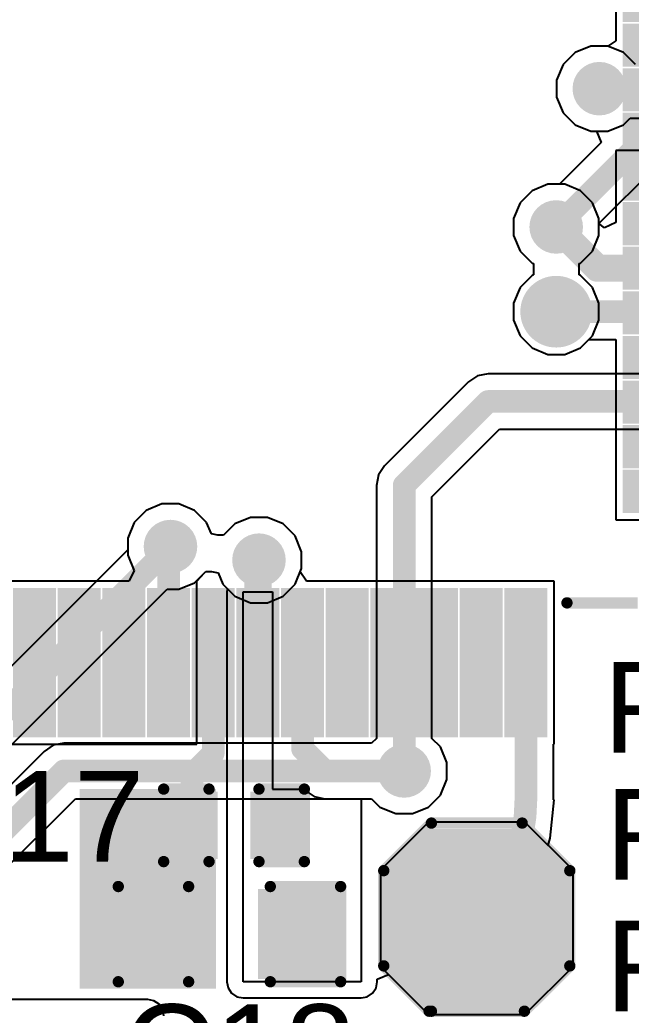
# Model space of a CAD drawing. Header units: millimetres. Extents: x 0 to 215, y 0 to 215.
# Drawn here: x 1.9246 to 2.194, y 1.9713 to 2.4103 of the extents above; entities that cross this region are included whole.
import ezdxf

# ---------------------------------------------------------------- set-up
doc = ezdxf.new("R2010")
doc.units = ezdxf.units.MM
doc.header["$MEASUREMENT"] = 0
for name, color, linetype in [('BottomLayer', 5, 'Continuous'), ('BottomSolder', 6, 'Continuous'), ('MultiLayer', 9, 'Continuous'), ('PadHoleLayer', 156, 'Continuous'), ('TopLayer', 1, 'Continuous'), ('TopOverlay', 2, 'Continuous'), ('TopPaste', 8, 'Continuous'), ('TopSolder', 216, 'Continuous'), ('ViaHoleLayer', 16, 'Continuous')]:
    doc.layers.add(name, color=color, linetype=linetype)
doc.styles.add('Arial', font='arial.ttf', dxfattribs={"height": 0.2})

# ---------------------------------------------------------------- blocks, each defined once
blk = doc.blocks.new('64_TQFP__10_10__20')
at = {"layer": 'TopLayer'}
for points in [[(-0.07441, -0.25217), (-0.07441, -0.19429), (-0.06339, -0.19429), (-0.06339, -0.25217)], [(-0.05472, -0.25217), (-0.05472, -0.19429), (-0.0437, -0.19429), (-0.0437, -0.25217)], [(-0.03504, -0.25217), (-0.03504, -0.19429), (-0.02402, -0.19429), (-0.02402, -0.25217)], [(-0.01535, -0.25217), (-0.01535, -0.19429), (-0.00433, -0.19429), (-0.00433, -0.25217)], [(0.00433, -0.25217), (0.00433, -0.19429), (0.01535, -0.19429), (0.01535, -0.25217)], [(0.02402, -0.25217), (0.02402, -0.19429), (0.03504, -0.19429), (0.03504, -0.25217)], [(0.0437, -0.25217), (0.0437, -0.19429), (0.05472, -0.19429), (0.05472, -0.25217)], [(0.06339, -0.25217), (0.06339, -0.19429), (0.07441, -0.19429), (0.07441, -0.25217)], [(0.08307, -0.25217), (0.08307, -0.19429), (0.09409, -0.19429), (0.09409, -0.25217)], [(0.10276, -0.25217), (0.10276, -0.19429), (0.11378, -0.19429), (0.11378, -0.25217)], [(0.12244, -0.25217), (0.12244, -0.19429), (0.13346, -0.19429), (0.13346, -0.25217)], [(0.14213, -0.25217), (0.14213, -0.19429), (0.15315, -0.19429), (0.15315, -0.25217)]]:
    blk.add_hatch(color=1, dxfattribs=at).paths.add_polyline_path(points)
at = {"layer": 'TopPaste'}
for points in [[(-0.07441, -0.25217), (-0.07441, -0.19429), (-0.06339, -0.19429), (-0.06339, -0.25217)], [(-0.05472, -0.25217), (-0.05472, -0.19429), (-0.0437, -0.19429), (-0.0437, -0.25217)], [(-0.03504, -0.25217), (-0.03504, -0.19429), (-0.02402, -0.19429), (-0.02402, -0.25217)], [(-0.01535, -0.25217), (-0.01535, -0.19429), (-0.00433, -0.19429), (-0.00433, -0.25217)], [(0.00433, -0.25217), (0.00433, -0.19429), (0.01535, -0.19429), (0.01535, -0.25217)], [(0.02402, -0.25217), (0.02402, -0.19429), (0.03504, -0.19429), (0.03504, -0.25217)], [(0.0437, -0.25217), (0.0437, -0.19429), (0.05472, -0.19429), (0.05472, -0.25217)], [(0.06339, -0.25217), (0.06339, -0.19429), (0.07441, -0.19429), (0.07441, -0.25217)], [(0.08307, -0.25217), (0.08307, -0.19429), (0.09409, -0.19429), (0.09409, -0.25217)], [(0.10276, -0.25217), (0.10276, -0.19429), (0.11378, -0.19429), (0.11378, -0.25217)], [(0.12244, -0.25217), (0.12244, -0.19429), (0.13346, -0.19429), (0.13346, -0.25217)], [(0.14213, -0.25217), (0.14213, -0.19429), (0.15315, -0.19429), (0.15315, -0.25217)]]:
    blk.add_hatch(color=8, dxfattribs=at).paths.add_polyline_path(points)
at = {"layer": 'TopSolder'}
for points in [[(0.19029, 0.07841), (0.25617, 0.07841), (0.25617, 0.05939), (0.19029, 0.05939)], [(0.19029, 0.05872), (0.25617, 0.05872), (0.25617, 0.0397), (0.19029, 0.0397)], [(0.19029, 0.03904), (0.25617, 0.03904), (0.25617, 0.02002), (0.19029, 0.02002)], [(0.19029, 0.01935), (0.25617, 0.01935), (0.25617, 0.00033), (0.19029, 0.00033)], [(0.19029, -0.00033), (0.25617, -0.00033), (0.25617, -0.01935), (0.19029, -0.01935)], [(0.19029, -0.02002), (0.25617, -0.02002), (0.25617, -0.03904), (0.19029, -0.03904)], [(0.19029, -0.0397), (0.25617, -0.0397), (0.25617, -0.05872), (0.19029, -0.05872)], [(0.19029, -0.05939), (0.25617, -0.05939), (0.25617, -0.07841), (0.19029, -0.07841)], [(0.19029, -0.07907), (0.25617, -0.07907), (0.25617, -0.09809), (0.19029, -0.09809)], [(0.19029, -0.09876), (0.25617, -0.09876), (0.25617, -0.11778), (0.19029, -0.11778)], [(0.19029, -0.11844), (0.25617, -0.11844), (0.25617, -0.13746), (0.19029, -0.13746)], [(0.19029, -0.13813), (0.25617, -0.13813), (0.25617, -0.15715), (0.19029, -0.15715)], [(-0.07841, -0.25617), (-0.07841, -0.19029), (-0.05939, -0.19029), (-0.05939, -0.25617)], [(-0.05872, -0.25617), (-0.05872, -0.19029), (-0.0397, -0.19029), (-0.0397, -0.25617)], [(-0.03904, -0.25617), (-0.03904, -0.19029), (-0.02002, -0.19029), (-0.02002, -0.25617)], [(-0.01935, -0.25617), (-0.01935, -0.19029), (-0.00033, -0.19029), (-0.00033, -0.25617)], [(0.00033, -0.25617), (0.00033, -0.19029), (0.01935, -0.19029), (0.01935, -0.25617)], [(0.02002, -0.25617), (0.02002, -0.19029), (0.03904, -0.19029), (0.03904, -0.25617)], [(0.0397, -0.25617), (0.0397, -0.19029), (0.05872, -0.19029), (0.05872, -0.25617)], [(0.05939, -0.25617), (0.05939, -0.19029), (0.07841, -0.19029), (0.07841, -0.25617)], [(0.07907, -0.25617), (0.07907, -0.19029), (0.09809, -0.19029), (0.09809, -0.25617)], [(0.09876, -0.25617), (0.09876, -0.19029), (0.11778, -0.19029), (0.11778, -0.25617)], [(0.11844, -0.25617), (0.11844, -0.19029), (0.13746, -0.19029), (0.13746, -0.25617)], [(0.13813, -0.25617), (0.13813, -0.19029), (0.15715, -0.19029), (0.15715, -0.25617)]]:
    blk.add_hatch(color=216, dxfattribs=at).paths.add_polyline_path(points)
at = {"layer": 'TopOverlay', "const_width": 0.005}
blk.add_lwpolyline([(0.16575, -0.19685), (0.19685, -0.19685)], dxfattribs=at)
at = {"layer": 'TopOverlay', "const_width": 0.0025}
blk.add_lwpolyline([(0.1645, -0.19685, 1), (0.167, -0.19685, 1)], format="xyb", close=True, dxfattribs=at)
blk = doc.blocks.new('T____P______TH_1_8___H_________0_92___114')
at = {"layer": 'BottomLayer'}
blk.add_hatch(color=5, dxfattribs=at).paths.add_polyline_path([(0.01772, 0.03543), (-0.01772, 0.03543), (-0.03543, 0.01772), (-0.03543, -0.01772), (-0.01772, -0.03543), (0.01772, -0.03543), (0.03543, -0.01772), (0.03543, 0.01772)])
at = {"layer": 'BottomSolder'}
blk.add_hatch(color=6, dxfattribs=at).paths.add_polyline_path([(0.01972, 0.03943), (-0.01972, 0.03943), (-0.03943, 0.01972), (-0.03943, -0.01972), (-0.01972, -0.03943), (0.01972, -0.03943), (0.03943, -0.01972), (0.03943, 0.01972)])
at = {"layer": 'MultiLayer'}
blk.add_hatch(color=9, dxfattribs=at).paths.add_polyline_path([(0.01772, 0.03543), (-0.01772, 0.03543), (-0.03543, 0.01772), (-0.03543, -0.01772), (-0.01772, -0.03543), (0.01772, -0.03543), (0.03543, -0.01772), (0.03543, 0.01772)])
at = {"layer": 'PadHoleLayer'}
h = blk.add_hatch(color=156, dxfattribs=at)
edge = h.paths.add_edge_path()
edge.add_arc((0, 0), 0.01811, 0, 360)
at = {"layer": 'TopLayer'}
blk.add_hatch(color=1, dxfattribs=at).paths.add_polyline_path([(0.01772, 0.03543), (-0.01772, 0.03543), (-0.03543, 0.01772), (-0.03543, -0.01772), (-0.01772, -0.03543), (0.01772, -0.03543), (0.03543, -0.01772), (0.03543, 0.01772)])
at = {"layer": 'TopSolder'}
blk.add_hatch(color=216, dxfattribs=at).paths.add_polyline_path([(0.01972, 0.03943), (-0.01972, 0.03943), (-0.03943, 0.01972), (-0.03943, -0.01972), (-0.01972, -0.03943), (0.01972, -0.03943), (0.03943, -0.01972), (0.03943, 0.01972)])
at = {"layer": 'TopOverlay', "const_width": 0.005}
for points in [[(-0.041, 0.021), (-0.02, 0.042)], [(-0.02, 0.042), (0.02, 0.042)], [(0.02, 0.042), (0.041, 0.021)], [(-0.041, -0.021), (-0.041, 0.021)], [(0.041, -0.021), (0.041, 0.021)], [(-0.041, -0.021), (-0.021, -0.041)], [(0.021, -0.041), (0.041, -0.021)], [(-0.02, -0.041), (0.021, -0.041)]]:
    blk.add_lwpolyline(points, dxfattribs=at)
at = {"layer": 'TopOverlay', "const_width": 0.0025}
for points in [[(-0.02125, 0.042, 1), (-0.01875, 0.042, 1)], [(-0.02125, 0.042, 1), (-0.01875, 0.042, 1)], [(0.01875, 0.042, 1), (0.02125, 0.042, 1)], [(0.01875, 0.042, 1), (0.02125, 0.042, 1)], [(-0.04225, 0.021, 1), (-0.03975, 0.021, 1)], [(-0.04225, 0.021, 1), (-0.03975, 0.021, 1)], [(0.03975, 0.021, 1), (0.04225, 0.021, 1)], [(0.03975, 0.021, 1), (0.04225, 0.021, 1)], [(-0.04225, -0.021, 1), (-0.03975, -0.021, 1)], [(-0.04225, -0.021, 1), (-0.03975, -0.021, 1)], [(0.03975, -0.021, 1), (0.04225, -0.021, 1)], [(0.03975, -0.021, 1), (0.04225, -0.021, 1)], [(-0.02225, -0.041, 1), (-0.01975, -0.041, 1)], [(-0.02125, -0.041, 1), (-0.01875, -0.041, 1)], [(0.01975, -0.041, 1), (0.02225, -0.041, 1)], [(0.01975, -0.041, 1), (0.02225, -0.041, 1)]]:
    blk.add_lwpolyline(points, format="xyb", close=True, dxfattribs=at)
blk = doc.blocks.new('C___0603_188')
at = {"layer": 'TopLayer'}
for points in [[(-0.015, 0.0175), (-0.015, -0.0175), (-0.045, -0.0175), (-0.045, 0.0175)], [(0.045, 0.0175), (0.045, -0.0175), (0.015, -0.0175), (0.015, 0.0175)]]:
    blk.add_hatch(color=1, dxfattribs=at).paths.add_polyline_path(points)
at = {"layer": 'TopPaste'}
for points in [[(-0.015, 0.0175), (-0.015, -0.0175), (-0.045, -0.0175), (-0.045, 0.0175)], [(0.045, 0.0175), (0.045, -0.0175), (0.015, -0.0175), (0.015, 0.0175)]]:
    blk.add_hatch(color=8, dxfattribs=at).paths.add_polyline_path(points)
at = {"layer": 'TopSolder'}
for points in [[(-0.01264, 0.01986), (-0.01264, -0.01986), (-0.04736, -0.01986), (-0.04736, 0.01986)], [(0.04736, 0.01986), (0.04736, -0.01986), (0.01264, -0.01986), (0.01264, 0.01986)]]:
    blk.add_hatch(color=216, dxfattribs=at).paths.add_polyline_path(points)
at = {"layer": 'TopOverlay', "const_width": 0.005}
for points in [[(-0.049, 0.021), (-0.049, -0.021)], [(-0.018, 0.021), (-0.049, 0.021)], [(0.049, 0.021), (0.018, 0.021)], [(0.049, 0.021), (0.049, -0.021)], [(-0.018, -0.021), (-0.049, -0.021)], [(0.049, -0.021), (0.018, -0.021)]]:
    blk.add_lwpolyline(points, dxfattribs=at)
at = {"layer": 'TopOverlay', "const_width": 0.0025}
for points in [[(-0.05025, 0.021, 1), (-0.04775, 0.021, 1)], [(-0.05025, 0.021, 1), (-0.04775, 0.021, 1)], [(-0.01925, 0.021, 1), (-0.01675, 0.021, 1)], [(0.01675, 0.021, 1), (0.01925, 0.021, 1)], [(0.04775, 0.021, 1), (0.05025, 0.021, 1)], [(0.04775, 0.021, 1), (0.05025, 0.021, 1)], [(-0.05025, -0.021, 1), (-0.04775, -0.021, 1)], [(-0.05025, -0.021, 1), (-0.04775, -0.021, 1)], [(-0.01925, -0.021, 1), (-0.01675, -0.021, 1)], [(0.01675, -0.021, 1), (0.01925, -0.021, 1)], [(0.04775, -0.021, 1), (0.05025, -0.021, 1)], [(0.04775, -0.021, 1), (0.05025, -0.021, 1)]]:
    blk.add_lwpolyline(points, format="xyb", close=True, dxfattribs=at)
blk = doc.blocks.new('C___0402_189')
at = {"layer": 'TopLayer'}
for points in [[(-0.0275, -0.0125), (-0.0275, 0.0125), (-0.0095, 0.0125), (-0.0095, -0.0125)], [(0.0095, -0.0125), (0.0095, 0.0125), (0.0275, 0.0125), (0.0275, -0.0125)]]:
    blk.add_hatch(color=1, dxfattribs=at).paths.add_polyline_path(points)
at = {"layer": 'TopPaste'}
for points in [[(-0.0275, -0.0125), (-0.0275, 0.0125), (-0.0095, 0.0125), (-0.0095, -0.0125)], [(0.0095, -0.0125), (0.0095, 0.0125), (0.0275, 0.0125), (0.0275, -0.0125)]]:
    blk.add_hatch(color=8, dxfattribs=at).paths.add_polyline_path(points)
at = {"layer": 'TopSolder'}
for points in [[(-0.02986, -0.01486), (-0.02986, 0.01486), (-0.00714, 0.01486), (-0.00714, -0.01486)], [(0.00714, -0.01486), (0.00714, 0.01486), (0.02986, 0.01486), (0.02986, -0.01486)]]:
    blk.add_hatch(color=216, dxfattribs=at).paths.add_polyline_path(points)
at = {"layer": 'TopOverlay', "const_width": 0.005}
for points in [[(-0.031, 0.016), (-0.031, -0.016)], [(-0.011, 0.016), (-0.031, 0.016)], [(0.031, 0.016), (0.011, 0.016)], [(0.031, 0.016), (0.031, -0.016)], [(-0.011, -0.016), (-0.031, -0.016)], [(0.031, -0.016), (0.011, -0.016)]]:
    blk.add_lwpolyline(points, dxfattribs=at)
at = {"layer": 'TopOverlay', "const_width": 0.0025}
for points in [[(-0.03225, 0.016, 1), (-0.02975, 0.016, 1)], [(-0.03225, 0.016, 1), (-0.02975, 0.016, 1)], [(-0.01225, 0.016, 1), (-0.00975, 0.016, 1)], [(0.00975, 0.016, 1), (0.01225, 0.016, 1)], [(0.02975, 0.016, 1), (0.03225, 0.016, 1)], [(0.02975, 0.016, 1), (0.03225, 0.016, 1)], [(-0.03225, -0.016, 1), (-0.02975, -0.016, 1)], [(-0.03225, -0.016, 1), (-0.02975, -0.016, 1)], [(-0.01225, -0.016, 1), (-0.00975, -0.016, 1)], [(0.00975, -0.016, 1), (0.01225, -0.016, 1)], [(0.02975, -0.016, 1), (0.03225, -0.016, 1)], [(0.02975, -0.016, 1), (0.03225, -0.016, 1)]]:
    blk.add_lwpolyline(points, format="xyb", close=True, dxfattribs=at)

msp = doc.modelspace()

# ---------------------------------------------------------------- hatches: boundary and pattern name
at = {"layer": 'BottomLayer'}
h = msp.add_hatch(color=5, dxfattribs=at)
edge = h.paths.add_edge_path()
edge.add_arc((2.18, 2.38), 0.01181, 0, 360)
h = msp.add_hatch(color=5, dxfattribs=at)
edge = h.paths.add_edge_path()
edge.add_arc((2.161, 2.319), 0.01181, 0, 360)
h = msp.add_hatch(color=5, dxfattribs=at)
edge = h.paths.add_edge_path()
edge.add_arc((2.161, 2.28161), 0.01181, 0, 360)
h = msp.add_hatch(color=5, dxfattribs=at)
edge = h.paths.add_edge_path()
edge.add_arc((1.991, 2.178), 0.01181, 0, 360)
h = msp.add_hatch(color=5, dxfattribs=at)
edge = h.paths.add_edge_path()
edge.add_arc((2.03, 2.172), 0.01181, 0, 360)
h = msp.add_hatch(color=5, dxfattribs=at)
edge = h.paths.add_edge_path()
edge.add_arc((2.094, 2.079), 0.01181, 0, 360)
h = msp.add_hatch(color=5, dxfattribs=at)
edge = h.paths.add_edge_path()
edge.add_arc((1.963, 2.01), 0.01181, 0, 360)
at = {"layer": 'BottomSolder'}
h = msp.add_hatch(color=6, dxfattribs=at)
edge = h.paths.add_edge_path()
edge.add_arc((2.161, 2.28161), 0.01581, 0, 360)
at = {"layer": 'TopLayer'}
h = msp.add_hatch(color=1, dxfattribs=at)
edge = h.paths.add_edge_path()
edge.add_arc((2.18, 2.38), 0.01181, 0, 360)
h = msp.add_hatch(color=1, dxfattribs=at)
edge = h.paths.add_edge_path()
edge.add_arc((2.161, 2.319), 0.01181, 0, 360)
h = msp.add_hatch(color=1, dxfattribs=at)
edge = h.paths.add_edge_path()
edge.add_arc((2.161, 2.28161), 0.01181, 0, 360)
h = msp.add_hatch(color=1, dxfattribs=at)
edge = h.paths.add_edge_path()
edge.add_arc((1.991, 2.178), 0.01181, 0, 360)
h = msp.add_hatch(color=1, dxfattribs=at)
edge = h.paths.add_edge_path()
edge.add_arc((2.03, 2.172), 0.01181, 0, 360)
h = msp.add_hatch(color=1, dxfattribs=at)
edge = h.paths.add_edge_path()
edge.add_arc((2.094, 2.079), 0.01181, 0, 360)
msp.add_hatch(color=1, dxfattribs=at).paths.add_polyline_path([(1.951, 1.983), (2.011, 1.983), (2.011, 2.071), (1.951, 2.071)])
h = msp.add_hatch(color=1, dxfattribs=at)
edge = h.paths.add_edge_path()
edge.add_arc((1.963, 2.01), 0.01181, 0, 360)
at = {"layer": 'TopSolder'}
h = msp.add_hatch(color=216, dxfattribs=at)
edge = h.paths.add_edge_path()
edge.add_arc((2.161, 2.28161), 0.01581, 0, 360)
at = {"layer": 'ViaHoleLayer'}
h = msp.add_hatch(color=16, dxfattribs=at)
edge = h.paths.add_edge_path()
edge.add_arc((2.18, 2.38), 0.00591, 0, 360)
h = msp.add_hatch(color=16, dxfattribs=at)
edge = h.paths.add_edge_path()
edge.add_arc((2.161, 2.319), 0.00591, 0, 360)
h = msp.add_hatch(color=16, dxfattribs=at)
edge = h.paths.add_edge_path()
edge.add_arc((2.161, 2.28161), 0.00591, 0, 360)
h = msp.add_hatch(color=16, dxfattribs=at)
edge = h.paths.add_edge_path()
edge.add_arc((1.991, 2.178), 0.00591, 0, 360)
h = msp.add_hatch(color=16, dxfattribs=at)
edge = h.paths.add_edge_path()
edge.add_arc((2.03, 2.172), 0.00591, 0, 360)
h = msp.add_hatch(color=16, dxfattribs=at)
edge = h.paths.add_edge_path()
edge.add_arc((2.094, 2.079), 0.00591, 0, 360)
h = msp.add_hatch(color=16, dxfattribs=at)
edge = h.paths.add_edge_path()
edge.add_arc((1.963, 2.01), 0.00591, 0, 360)

# ---------------------------------------------------------------- linework, layer by layer
at = {"layer": 'BottomLayer'}
for p, q in [((2.17626, 2.39881), (2.16934, 2.39595)), ((2.18374, 2.39881), (2.17626, 2.39881)), ((2.19066, 2.39595), (2.18374, 2.39881)), ((2.16934, 2.39595), (2.16405, 2.39066)), ((2.19595, 2.39066), (2.19066, 2.39595)), ((2.16405, 2.39066), (2.16119, 2.38374)), ((2.16119, 2.38374), (2.16119, 2.37626)), ((2.16119, 2.37626), (2.16405, 2.36934)), ((2.16405, 2.36934), (2.16934, 2.36405)), ((2.16934, 2.36405), (2.17626, 2.36119)), ((2.17626, 2.36119), (2.17881, 2.36119)), ((2.17881, 2.36119), (2.18089, 2.35619)), ((2.18089, 2.35619), (2.16251, 2.33781)), ((2.17981, 2.32051), (2.21207, 2.35276)), ((2.15726, 2.33781), (2.15034, 2.33495)), ((2.16251, 2.33781), (2.15726, 2.33781)), ((2.15034, 2.33495), (2.14505, 2.32966)), ((2.14505, 2.32966), (2.14219, 2.32274)), ((2.14219, 2.32274), (2.14219, 2.31526)), ((2.17981, 2.31526), (2.17981, 2.32051)), ((2.14219, 2.31526), (2.14505, 2.30834)), ((2.17695, 2.30834), (2.17981, 2.31526)), ((2.14505, 2.30834), (2.15034, 2.30305)), ((2.17166, 2.30305), (2.17695, 2.30834)), ((2.15034, 2.30305), (2.15094, 2.30281)), ((2.15094, 2.30281), (2.15094, 2.29781)), ((2.17106, 2.30281), (2.17166, 2.30305)), ((2.17106, 2.29781), (2.17106, 2.30281)), ((2.15034, 2.29756), (2.14505, 2.29227)), ((2.15094, 2.29781), (2.15034, 2.29756)), ((2.17166, 2.29756), (2.17106, 2.29781)), ((2.17695, 2.29227), (2.17166, 2.29756)), ((2.14505, 2.29227), (2.14219, 2.28536)), ((2.17981, 2.28536), (2.17695, 2.29227)), ((2.14219, 2.28536), (2.14219, 2.27787)), ((2.17981, 2.27787), (2.17981, 2.28536)), ((2.14219, 2.27787), (2.14505, 2.27096)), ((2.17695, 2.27096), (2.17981, 2.27787)), ((2.14505, 2.27096), (2.15034, 2.26567)), ((2.17166, 2.26567), (2.17695, 2.27096)), ((2.15034, 2.26567), (2.15726, 2.2628)), ((2.16474, 2.2628), (2.17166, 2.26567)), ((2.15726, 2.2628), (2.16474, 2.2628)), ((2.12632, 2.2533), (2.12235, 2.25065)), ((2.131, 2.25424), (2.12632, 2.2533)), ((3.85993, 2.25424), (2.131, 2.25424)), ((2.12235, 2.25065), (2.08535, 2.21365)), ((2.10624, 2.19993), (2.13607, 2.22976)), ((2.13607, 2.22976), (3.865, 2.22976)), ((2.08535, 2.21365), (2.0827, 2.20968)), ((2.0827, 2.20968), (2.08176, 2.205)), ((2.08176, 2.205), (2.08176, 2.09337)), ((2.10624, 2.09337), (2.10624, 2.19993)), ((1.98726, 2.19681), (1.98034, 2.19395)), ((1.99474, 2.19681), (1.98726, 2.19681)), ((2.00166, 2.19395), (1.99474, 2.19681)), ((1.98034, 2.19395), (1.97505, 2.18866)), ((2.00695, 2.18866), (2.00166, 2.19395)), ((1.97505, 2.18866), (1.97219, 2.18174)), ((2.00904, 2.18361), (2.00695, 2.18866)), ((2.01934, 2.18795), (2.01443, 2.18303)), ((2.02626, 2.19081), (2.01934, 2.18795)), ((2.03374, 2.19081), (2.02626, 2.19081)), ((2.04066, 2.18795), (2.03374, 2.19081)), ((2.04595, 2.18266), (2.04066, 2.18795)), ((2.01186, 2.18307), (2.00904, 2.18361)), ((2.01443, 2.18303), (2.01186, 2.18307)), ((2.04881, 2.17574), (2.04595, 2.18266)), ((1.97219, 2.18174), (1.97219, 2.17649)), ((1.97219, 2.17649), (1.70793, 1.91224)), ((2.04881, 2.16826), (2.04881, 2.17574)), ((2.00166, 2.16205), (2.00657, 2.16697)), ((2.00657, 2.16697), (2.00914, 2.16693)), ((2.00914, 2.16693), (2.01196, 2.16639)), ((2.01196, 2.16639), (2.01405, 2.16134)), ((2.04595, 2.16134), (2.04881, 2.16826)), ((1.99474, 2.15919), (2.00166, 2.16205)), ((2.01405, 2.16134), (2.01934, 2.15605)), ((2.04066, 2.15605), (2.04595, 2.16134)), ((1.72165, 1.89135), (1.98949, 2.15919)), ((1.98949, 2.15919), (1.99474, 2.15919)), ((2.01934, 2.15605), (2.02626, 2.15319)), ((2.03374, 2.15319), (2.04066, 2.15605)), ((2.02626, 2.15319), (2.03374, 2.15319)), ((1.93932, 2.0903), (1.93535, 2.08765)), ((1.944, 2.09124), (1.93932, 2.0903)), ((2.07963, 2.09124), (1.944, 2.09124)), ((2.08176, 2.09337), (2.07963, 2.09124)), ((2.10995, 2.08966), (2.10624, 2.09337)), ((1.93535, 2.08765), (1.69993, 1.85224)), ((2.11281, 2.08274), (2.10995, 2.08966)), ((2.11281, 2.07526), (2.11281, 2.08274)), ((2.10995, 2.06834), (2.11281, 2.07526)), ((2.10466, 2.06305), (2.10995, 2.06834)), ((1.71365, 1.83135), (1.94907, 2.06676)), ((1.94907, 2.06676), (2.07963, 2.06676)), ((2.07963, 2.06676), (2.08334, 2.06305)), ((2.08334, 2.06305), (2.09026, 2.06019)), ((2.09026, 2.06019), (2.09774, 2.06019)), ((2.09774, 2.06019), (2.10466, 2.06305)), ((2.10478, 2.05643), (2.08357, 2.03522)), ((2.14722, 2.05643), (2.10478, 2.05643)), ((2.16843, 2.03522), (2.14722, 2.05643)), ((2.08357, 2.03522), (2.08357, 1.99278)), ((2.16843, 1.99278), (2.16843, 2.03522)), ((2.08357, 1.99278), (2.10478, 1.97157)), ((2.14722, 1.97157), (2.16843, 1.99278)), ((2.10478, 1.97157), (2.14722, 1.97157))]:
    msp.add_line(p, q, dxfattribs=at)
at = {"layer": 'BottomLayer', "const_width": 0.01}
for points in [[(2.161, 2.319), (2.207, 2.365)], [(2.094, 2.205), (2.131, 2.242)], [(2.131, 2.242), (3.865, 2.242)], [(2.094, 2.079), (2.094, 2.205)], [(1.713, 1.9), (1.991, 2.178)], [(1.705, 1.84), (1.944, 2.079)], [(1.944, 2.079), (2.094, 2.079)]]:
    msp.add_lwpolyline(points, dxfattribs=at)
at = {"layer": 'BottomLayer', "const_width": 0.005}
for points in [[(2.1585, 2.319, 1), (2.1635, 2.319, 1)], [(2.1285, 2.242, 1), (2.1335, 2.242, 1)], [(2.1285, 2.242, 1), (2.1335, 2.242, 1)], [(2.0915, 2.205, 1), (2.0965, 2.205, 1)], [(2.0915, 2.205, 1), (2.0965, 2.205, 1)], [(1.9885, 2.178, 1), (1.9935, 2.178, 1)], [(1.9415, 2.079, 1), (1.9465, 2.079, 1)], [(1.9415, 2.079, 1), (1.9465, 2.079, 1)], [(2.0915, 2.079, 1), (2.0965, 2.079, 1)], [(2.0915, 2.079, 1), (2.0965, 2.079, 1)]]:
    msp.add_lwpolyline(points, format="xyb", close=True, dxfattribs=at)
at = {"layer": 'TopLayer'}
for p, q in [((2.18729, 2.44576), (2.18729, 2.40118)), ((2.17626, 2.39881), (2.16934, 2.39595)), ((2.18374, 2.39881), (2.17626, 2.39881)), ((2.18729, 2.40118), (2.18374, 2.39881)), ((2.16934, 2.39595), (2.16405, 2.39066)), ((2.16405, 2.39066), (2.16119, 2.38374)), ((2.16119, 2.38374), (2.16119, 2.37626)), ((2.16119, 2.37626), (2.16405, 2.36934)), ((2.16405, 2.36934), (2.16934, 2.36405)), ((2.19066, 2.36405), (2.19362, 2.36702)), ((2.19362, 2.36702), (2.25917, 2.36702)), ((2.16934, 2.36405), (2.17626, 2.36119)), ((2.18374, 2.36119), (2.19066, 2.36405)), ((2.17626, 2.36119), (2.18374, 2.36119)), ((2.25917, 2.35267), (2.18729, 2.35267)), ((2.18729, 2.35267), (2.18729, 2.32091)), ((2.15726, 2.33781), (2.15034, 2.33495)), ((2.16474, 2.33781), (2.15726, 2.33781)), ((2.17166, 2.33495), (2.16474, 2.33781)), ((2.15034, 2.33495), (2.14505, 2.32966)), ((2.17695, 2.32966), (2.17166, 2.33495)), ((2.14505, 2.32966), (2.14219, 2.32274)), ((2.17981, 2.32274), (2.17695, 2.32966)), ((2.14219, 2.32274), (2.14219, 2.31526)), ((2.17981, 2.32051), (2.17981, 2.32274)), ((2.18229, 2.31859), (2.17981, 2.32051)), ((2.18729, 2.32091), (2.18229, 2.31859)), ((2.14219, 2.31526), (2.14505, 2.30834)), ((2.14505, 2.30834), (2.15034, 2.30305)), ((2.15034, 2.30305), (2.15094, 2.30281)), ((2.15094, 2.30281), (2.15094, 2.29781)), ((2.15034, 2.29756), (2.14505, 2.29227)), ((2.15094, 2.29781), (2.15034, 2.29756)), ((2.14505, 2.29227), (2.14219, 2.28536)), ((2.14219, 2.28536), (2.14219, 2.27787)), ((2.14219, 2.27787), (2.14505, 2.27096)), ((2.14505, 2.27096), (2.15034, 2.26567)), ((2.15034, 2.26567), (2.15726, 2.2628)), ((2.16474, 2.2628), (2.17166, 2.26567)), ((2.17166, 2.26567), (2.17537, 2.26938)), ((2.17537, 2.26938), (2.18729, 2.26938)), ((2.18729, 2.26938), (2.18729, 2.22922)), ((2.15726, 2.2628), (2.16474, 2.2628)), ((2.18729, 2.22922), (2.18729, 2.18985)), ((1.98726, 2.19681), (1.98034, 2.19395)), ((1.99474, 2.19681), (1.98726, 2.19681)), ((2.00166, 2.19395), (1.99474, 2.19681)), ((1.98034, 2.19395), (1.97505, 2.18866)), ((2.00695, 2.18866), (2.00166, 2.19395)), ((1.97505, 2.18866), (1.97219, 2.18174)), ((2.00904, 2.18361), (2.00695, 2.18866)), ((2.01934, 2.18795), (2.01443, 2.18303)), ((2.02626, 2.19081), (2.01934, 2.18795)), ((2.03374, 2.19081), (2.02626, 2.19081)), ((2.04066, 2.18795), (2.03374, 2.19081)), ((2.04595, 2.18266), (2.04066, 2.18795)), ((2.18729, 2.18985), (2.25917, 2.18985)), ((2.01186, 2.18307), (2.00904, 2.18361)), ((2.01443, 2.18303), (2.01186, 2.18307)), ((2.04881, 2.17574), (2.04595, 2.18266)), ((1.97219, 2.18174), (1.97219, 2.17426)), ((1.97219, 2.17426), (1.97505, 2.16734)), ((2.04881, 2.16826), (2.04881, 2.17574)), ((1.97505, 2.16734), (1.97262, 2.16271)), ((2.00267, 2.16271), (2.00595, 2.16635)), ((2.00595, 2.16635), (2.00657, 2.16697)), ((2.00657, 2.16697), (2.00914, 2.16693)), ((2.00914, 2.16693), (2.01196, 2.16639)), ((2.01196, 2.16639), (2.01405, 2.16134)), ((2.04823, 2.16687), (2.04881, 2.16826)), ((2.05101, 2.16271), (2.04823, 2.16687)), ((1.97262, 2.16271), (1.91859, 2.16271)), ((2.00267, 2.09083), (2.00267, 2.16271)), ((2.01405, 2.16134), (2.01612, 2.15928)), ((2.16015, 2.16271), (2.05101, 2.16271)), ((2.16015, 2.09083), (2.16015, 2.16271)), ((2.01612, 2.15928), (2.01586, 2.158)), ((2.01586, 2.158), (2.01586, 1.986)), ((2.023, 1.986), (2.023, 2.158)), ((2.023, 2.158), (2.036, 2.158)), ((2.036, 2.158), (2.036, 2.071)), ((1.91859, 2.09083), (2.00267, 2.09083)), ((2.15987, 2.06624), (2.15987, 2.09083)), ((2.15987, 2.09083), (2.16015, 2.09083)), ((2.036, 2.071), (2.0497, 2.071)), ((2.0497, 2.071), (2.05035, 2.07035)), ((2.05035, 2.07035), (2.05432, 2.0677)), ((2.05432, 2.0677), (2.059, 2.06676)), ((2.059, 2.06676), (2.075, 2.06676)), ((2.075, 2.06676), (2.075, 1.986)), ((2.1584, 2.0494), (2.16005, 2.06624)), ((2.16005, 2.06624), (2.15987, 2.06624)), ((2.15743, 2.04622), (2.1584, 2.0494)), ((2.16843, 2.03522), (2.15743, 2.04622)), ((2.16843, 1.99278), (2.16843, 2.03522)), ((2.08214, 1.98714), (2.08714, 1.98921)), ((2.08714, 1.98921), (2.10478, 1.97157)), ((2.14722, 1.97157), (2.16843, 1.99278)), ((2.01586, 1.986), (2.01641, 1.98327)), ((2.075, 1.986), (2.023, 1.986)), ((2.08159, 1.98327), (2.08214, 1.986)), ((2.08214, 1.986), (2.08214, 1.98714)), ((2.01641, 1.98327), (2.01795, 1.98095)), ((2.01795, 1.98095), (2.02027, 1.97941)), ((2.07773, 1.97941), (2.08005, 1.98095)), ((2.08005, 1.98095), (2.08159, 1.98327)), ((1.981, 1.97814), (1.91974, 1.97814)), ((1.98373, 1.97759), (1.981, 1.97814)), ((1.98605, 1.97605), (1.98373, 1.97759)), ((1.98759, 1.97373), (1.98605, 1.97605)), ((2.02027, 1.97941), (2.023, 1.97886)), ((2.023, 1.97886), (2.075, 1.97886)), ((2.075, 1.97886), (2.07773, 1.97941)), ((1.98814, 1.971), (1.98759, 1.97373)), ((2.10478, 1.97157), (2.14722, 1.97157))]:
    msp.add_line(p, q, dxfattribs=at)
for points, const_width in [([(2.18047, 2.37953), (2.22323, 2.37953)], 0.01), ([(2.161, 2.319), (2.17921, 2.30079)], 0.012), ([(2.17921, 2.30079), (2.22323, 2.30079)], 0.012), ([(2.161, 2.28161), (2.22272, 2.28161)], 0.01), ([(1.99016, 2.17716), (1.991, 2.178)], 0.01), ([(1.99016, 2.12677), (1.99016, 2.17716)], 0.01), ([(2.02953, 2.12677), (2.02953, 2.17153)], 0.012), ([(2.00984, 2.08684), (2.00984, 2.12677)], 0.01), ([(2.04921, 2.08879), (2.04921, 2.12677)], 0.01), ([(2.14764, 2.06624), (2.14764, 2.12677)], 0.01), ([(2.0005, 2.0775), (2.00984, 2.08684)], 0.01), ([(2.04921, 2.08879), (2.059, 2.079)], 0.01), ([(2.0005, 2.055), (2.0005, 2.0775)], 0.01), ([(2.059, 2.079), (2.094, 2.079)], 0.01)]:
    msp.add_lwpolyline(points, dxfattribs=dict(at, const_width=const_width))
for points, const_width in [([(2.17797, 2.37953, 1), (2.18297, 2.37953, 1)], 0.005), ([(2.158, 2.319, 1), (2.164, 2.319, 1)], 0.006), ([(2.17621, 2.30079, 1), (2.18221, 2.30079, 1)], 0.006), ([(2.17621, 2.30079, 1), (2.18221, 2.30079, 1)], 0.006), ([(2.1585, 2.28161, 1), (2.1635, 2.28161, 1)], 0.005), ([(1.98766, 2.17716, 1), (1.99266, 2.17716, 1)], 0.005), ([(1.98766, 2.17716, 1), (1.99266, 2.17716, 1)], 0.005), ([(1.9885, 2.178, 1), (1.9935, 2.178, 1)], 0.005), ([(2.02653, 2.17153, 1), (2.03253, 2.17153, 1)], 0.006), ([(1.98766, 2.12677, 1), (1.99266, 2.12677, 1)], 0.005), ([(2.00734, 2.12677, 1), (2.01234, 2.12677, 1)], 0.005), ([(2.02653, 2.12677, 1), (2.03253, 2.12677, 1)], 0.006), ([(2.04671, 2.12677, 1), (2.05171, 2.12677, 1)], 0.005), ([(2.14514, 2.12677, 1), (2.15014, 2.12677, 1)], 0.005), ([(2.00734, 2.08684, 1), (2.01234, 2.08684, 1)], 0.005), ([(2.00734, 2.08684, 1), (2.01234, 2.08684, 1)], 0.005), ([(2.04671, 2.08879, 1), (2.05171, 2.08879, 1)], 0.005), ([(2.04671, 2.08879, 1), (2.05171, 2.08879, 1)], 0.005), ([(1.998, 2.0775, 1), (2.003, 2.0775, 1)], 0.005), ([(1.998, 2.0775, 1), (2.003, 2.0775, 1)], 0.005), ([(2.0565, 2.079, 1), (2.0615, 2.079, 1)], 0.005), ([(2.0565, 2.079, 1), (2.0615, 2.079, 1)], 0.005), ([(2.0915, 2.079, 1), (2.0965, 2.079, 1)], 0.005), ([(2.14514, 2.06624, 1), (2.15014, 2.06624, 1)], 0.005), ([(2.14514, 2.06624, 1), (2.15014, 2.06624, 1)], 0.005), ([(1.998, 2.055, 1), (2.003, 2.055, 1)], 0.005), ([(2.1235, 2.014, 1), (2.1285, 2.014, 1)], 0.005)]:
    msp.add_lwpolyline(points, format="xyb", close=True, dxfattribs=dict(at, const_width=const_width))
at = {"layer": 'TopLayer', "const_width": 0.01}
msp.add_lwpolyline([(2.14764, 2.06624, -0.198912), (2.126, 2.014)], format="xyb", dxfattribs=at)

# ---------------------------------------------------------------- block references
for name, p in [('64_TQFP__10_10__20', (2, 2.35)), ('T____P______TH_1_8___H_________0_92___114', (2.126, 2.014))]:
    msp.add_blockref(name, p)
at = {"rotation": 180}
for name, p in [('C___0402_189', (2.019, 2.055)), ('C___0603_188', (2.017, 2.007))]:
    msp.add_blockref(name, p, dxfattribs=at)

# ---------------------------------------------------------------- texts
at = {"layer": 'TopOverlay', "style": 'Arial'}
for s, p in [('R24', (2.18168, 2.08701)), ('C17', (1.87702, 2.03901)), ('R23', (2.18268, 2.03101)), ('R25', (2.18268, 1.97301)), ('C18', (1.97002, 1.93601))]:
    msp.add_text(s, height=0.04, dxfattribs=at).set_placement(p)

doc.saveas('drawing.dxf')
